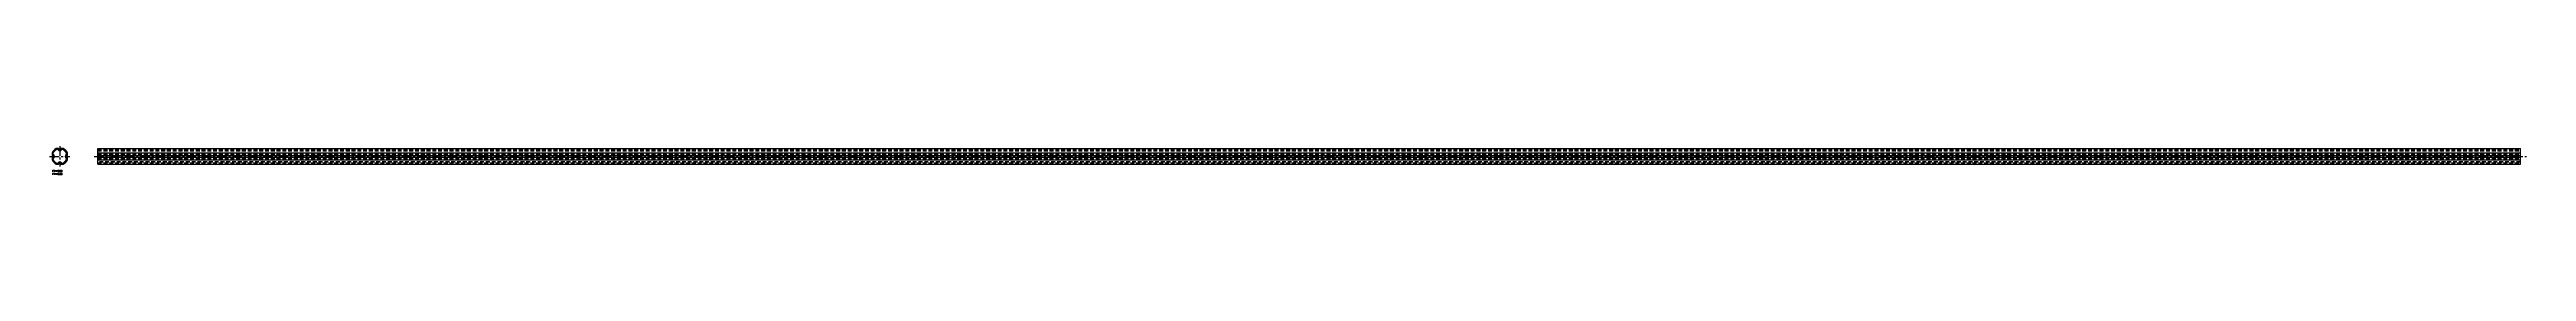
# Model space of a CAD drawing. Extents: x -4 to 4086, y -8 to 40.
import ezdxf

# ---------------------------------------------------------------- set-up
doc = ezdxf.new("R2010")
doc.units = 0
doc.header["$LTSCALE"] = 0.5
doc.linetypes.add('CENTER', pattern=[50.8, 31.75, -6.35, 6.35, -6.35])
doc.linetypes.add('DASHED', pattern=[19.05, 12.7, -6.35])
for name, color, linetype in [('MSM_CENTER', 1, 'CENTER'), ('MSM_CONTINUOUS', 7, 'CONTINUOUS'), ('MSM_DASHED', 4, 'DASHED'), ('MSM_PART_NUMBER', 7, 'CONTINUOUS')]:
    doc.layers.add(name, color=color, linetype=linetype)
doc.styles.get("Standard").update_dxf_attribs({"font": 'txt.shx', "height": 3, "bigfont": 'bigfont.shx'})

msp = doc.modelspace()

# ---------------------------------------------------------------- linework, layer by layer
at = {"layer": 'MSM_CENTER'}
for p, q in [((-4.1, 22.7), (29.6, 22.7)), ((-0.1, 22.7), (3.1, 22.7)), ((1.5, 21.2), (1.5, 24.3)), ((11.2, 34), (14.3, 34)), ((11.2, 11.5), (14.3, 11.5)), ((12.7, 39.6), (12.7, 5.9)), ((12.7, 32.4), (12.7, 35.6)), ((12.7, 9.9), (12.7, 13.1)), ((22.4, 22.7), (25.6, 22.7)), ((24, 21.2), (24, 24.3)), ((69.4, 22.7), (4085.5, 22.7))]:
    msp.add_line(p, q, dxfattribs=at)
at = {"layer": 'MSM_CONTINUOUS'}
for p, q in [((0, 28.5), (0, 24.8)), ((0, 20.8), (0, 17)), ((0.5, 24.2), (1.5, 24.2)), ((1.5, 21.2), (0.5, 21.2)), ((1.5, 27.7), (1.5, 26)), ((1.5, 19.5), (1.5, 17.8)), ((10.8, 35.5), (7, 35.5)), ((7, 10), (10.8, 10)), ((9.5, 34), (7.8, 34)), ((7.8, 11.5), (9.5, 11.5)), ((11.2, 34), (11.2, 35)), ((11.2, 10.5), (11.2, 11.5)), ((14.2, 35), (14.2, 34)), ((14.2, 11.5), (14.2, 10.5)), ((18.5, 35.5), (14.8, 35.5)), ((14.8, 10), (18.5, 10)), ((17.7, 34), (16, 34)), ((16, 11.5), (17.7, 11.5)), ((24, 26), (24, 27.7)), ((24, 24.2), (25, 24.2)), ((25, 21.2), (24, 21.2)), ((24, 17.8), (24, 19.5)), ((25.5, 24.8), (25.5, 28.5)), ((25.5, 17), (25.5, 20.8)), ((75.5, 35.5), (4075.5, 35.5)), ((75.5, 10), (75.5, 35.5)), ((75.5, 28.5), (4075.5, 28.5)), ((75.5, 24.2), (4075.5, 24.2)), ((75.5, 21.2), (4075.5, 21.2)), ((75.5, 17), (4075.5, 17)), ((75.5, 10), (4075.5, 10)), ((4075.5, 10), (4075.5, 35.5))]:
    msp.add_line(p, q, dxfattribs=at)
for centre, radius, start, end in [((12.7, 22.7), 14, 114.3958, 155.6042), ((0.5, 24.8), 0.5, 180, 270), ((0.5, 20.8), 0.5, 90, 180), ((12.7, 22.7), 14, 204.3958, 245.6042), ((12.7, 22.7), 12.3, 113.8462, 156.1538), ((2, 26), 0.5, 180, 249.949), ((1.5, 22.7), 1.5, 270, 90), ((2, 19.5), 0.5, 110.051, 180), ((12.7, 22.7), 12.3, 203.8462, 246.1538), ((0.8, 22.7), 3, 290.051, 69.949), ((9.5, 33.5), 0.5, 20.051, 90), ((9.5, 12), 0.5, 270, 339.949), ((12.7, 34.7), 3, 200.051, 339.949), ((12.7, 10.8), 3, 20.051, 159.949), ((10.8, 35), 0.5, 0, 90), ((10.8, 10.5), 0.5, 270, 0), ((12.7, 34), 1.5, 180, 0), ((12.7, 11.5), 1.5, 0, 180), ((14.8, 35), 0.5, 90, 180), ((14.8, 10.5), 0.5, 180, 270), ((16, 33.5), 0.5, 90, 159.949), ((16, 12), 0.5, 200.051, 270), ((12.7, 22.7), 12.3, 23.8462, 66.1538), ((12.7, 22.7), 12.3, 293.8462, 336.1538), ((12.7, 22.7), 14, 24.3958, 65.6042), ((12.7, 22.7), 14, 294.3958, 335.6042), ((24.7, 22.7), 3, 110.051, 249.949), ((24, 22.7), 1.5, 90, 270), ((23.5, 26), 0.5, 290.051, 0), ((23.5, 19.5), 0.5, 0, 69.949), ((25, 24.8), 0.5, 270, 0), ((25, 20.8), 0.5, 0, 90)]:
    msp.add_arc(centre, radius, start, end, dxfattribs=at)
at = {"layer": 'MSM_DASHED'}
for p, q in [((75.5, 35), (4075.5, 35)), ((75.5, 34), (4075.5, 34)), ((75.5, 33.7), (4075.5, 33.7)), ((75.5, 32.5), (4075.5, 32.5)), ((75.5, 31.7), (4075.5, 31.7)), ((75.5, 27.7), (4075.5, 27.7)), ((75.5, 26), (4075.5, 26)), ((75.5, 25.6), (4075.5, 25.6)), ((75.5, 19.9), (4075.5, 19.9)), ((75.5, 19.5), (4075.5, 19.5)), ((75.5, 17.8), (4075.5, 17.8)), ((4075.5, 13.8), (75.5, 13.8)), ((4075.5, 13), (75.5, 13)), ((75.5, 11.8), (4075.5, 11.8)), ((75.5, 11.5), (4075.5, 11.5)), ((75.5, 10.5), (4075.5, 10.5))]:
    msp.add_line(p, q, dxfattribs=at)

# ---------------------------------------------------------------- texts
at = {"layer": 'MSM_PART_NUMBER'}
for p in [(0, -3), (0, -8)]:
    msp.add_text('FFAKS28', height=3, dxfattribs=at).set_placement(p)

doc.saveas('drawing.dxf')
